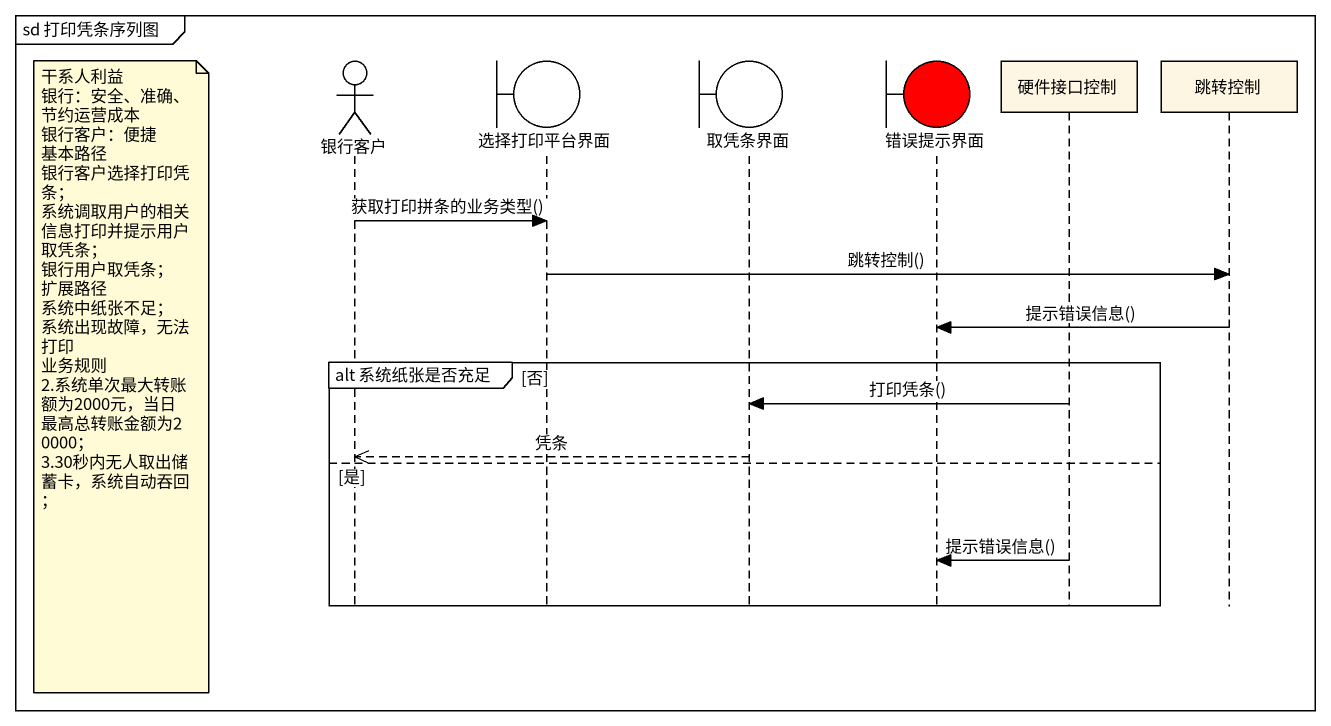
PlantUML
@startuml
mainframe sd 打印凭条序列图
hide footbox
actor 银行客户
boundary 选择打印平台界面
boundary 取凭条界面
boundary 错误提示界面 #FF0000
participant 硬件接口控制
participant 跳转控制

银行客户 -> 选择打印平台界面 : 获取打印拼条的业务类型()
选择打印平台界面 -> 跳转控制 : 跳转控制()
跳转控制 -> 错误提示界面 : 提示错误信息()
group alt 系统纸张是否充足 [否]
  note left of 银行客户
    干系人利益
    银行：安全、准确、节约运营成本
    银行客户：便捷
    基本路径
    银行客户选择打印凭条；
    系统调取用户的相关信息打印并提示用户取凭条；
    银行用户取凭条；
    扩展路径
    系统中纸张不足；
    系统出现故障，无法打印
    业务规则
    2.系统单次最大转账额为2000元，当日最高总转账金额为20000；
    3.30秒内无人取出储蓄卡，系统自动吞回；
  end note
  硬件接口控制 -> 取凭条界面 : 打印凭条()
  取凭条界面 -->> 银行客户 : 凭条
else 是
  硬件接口控制 -> 错误提示界面 : 提示错误信息()
end
@enduml
